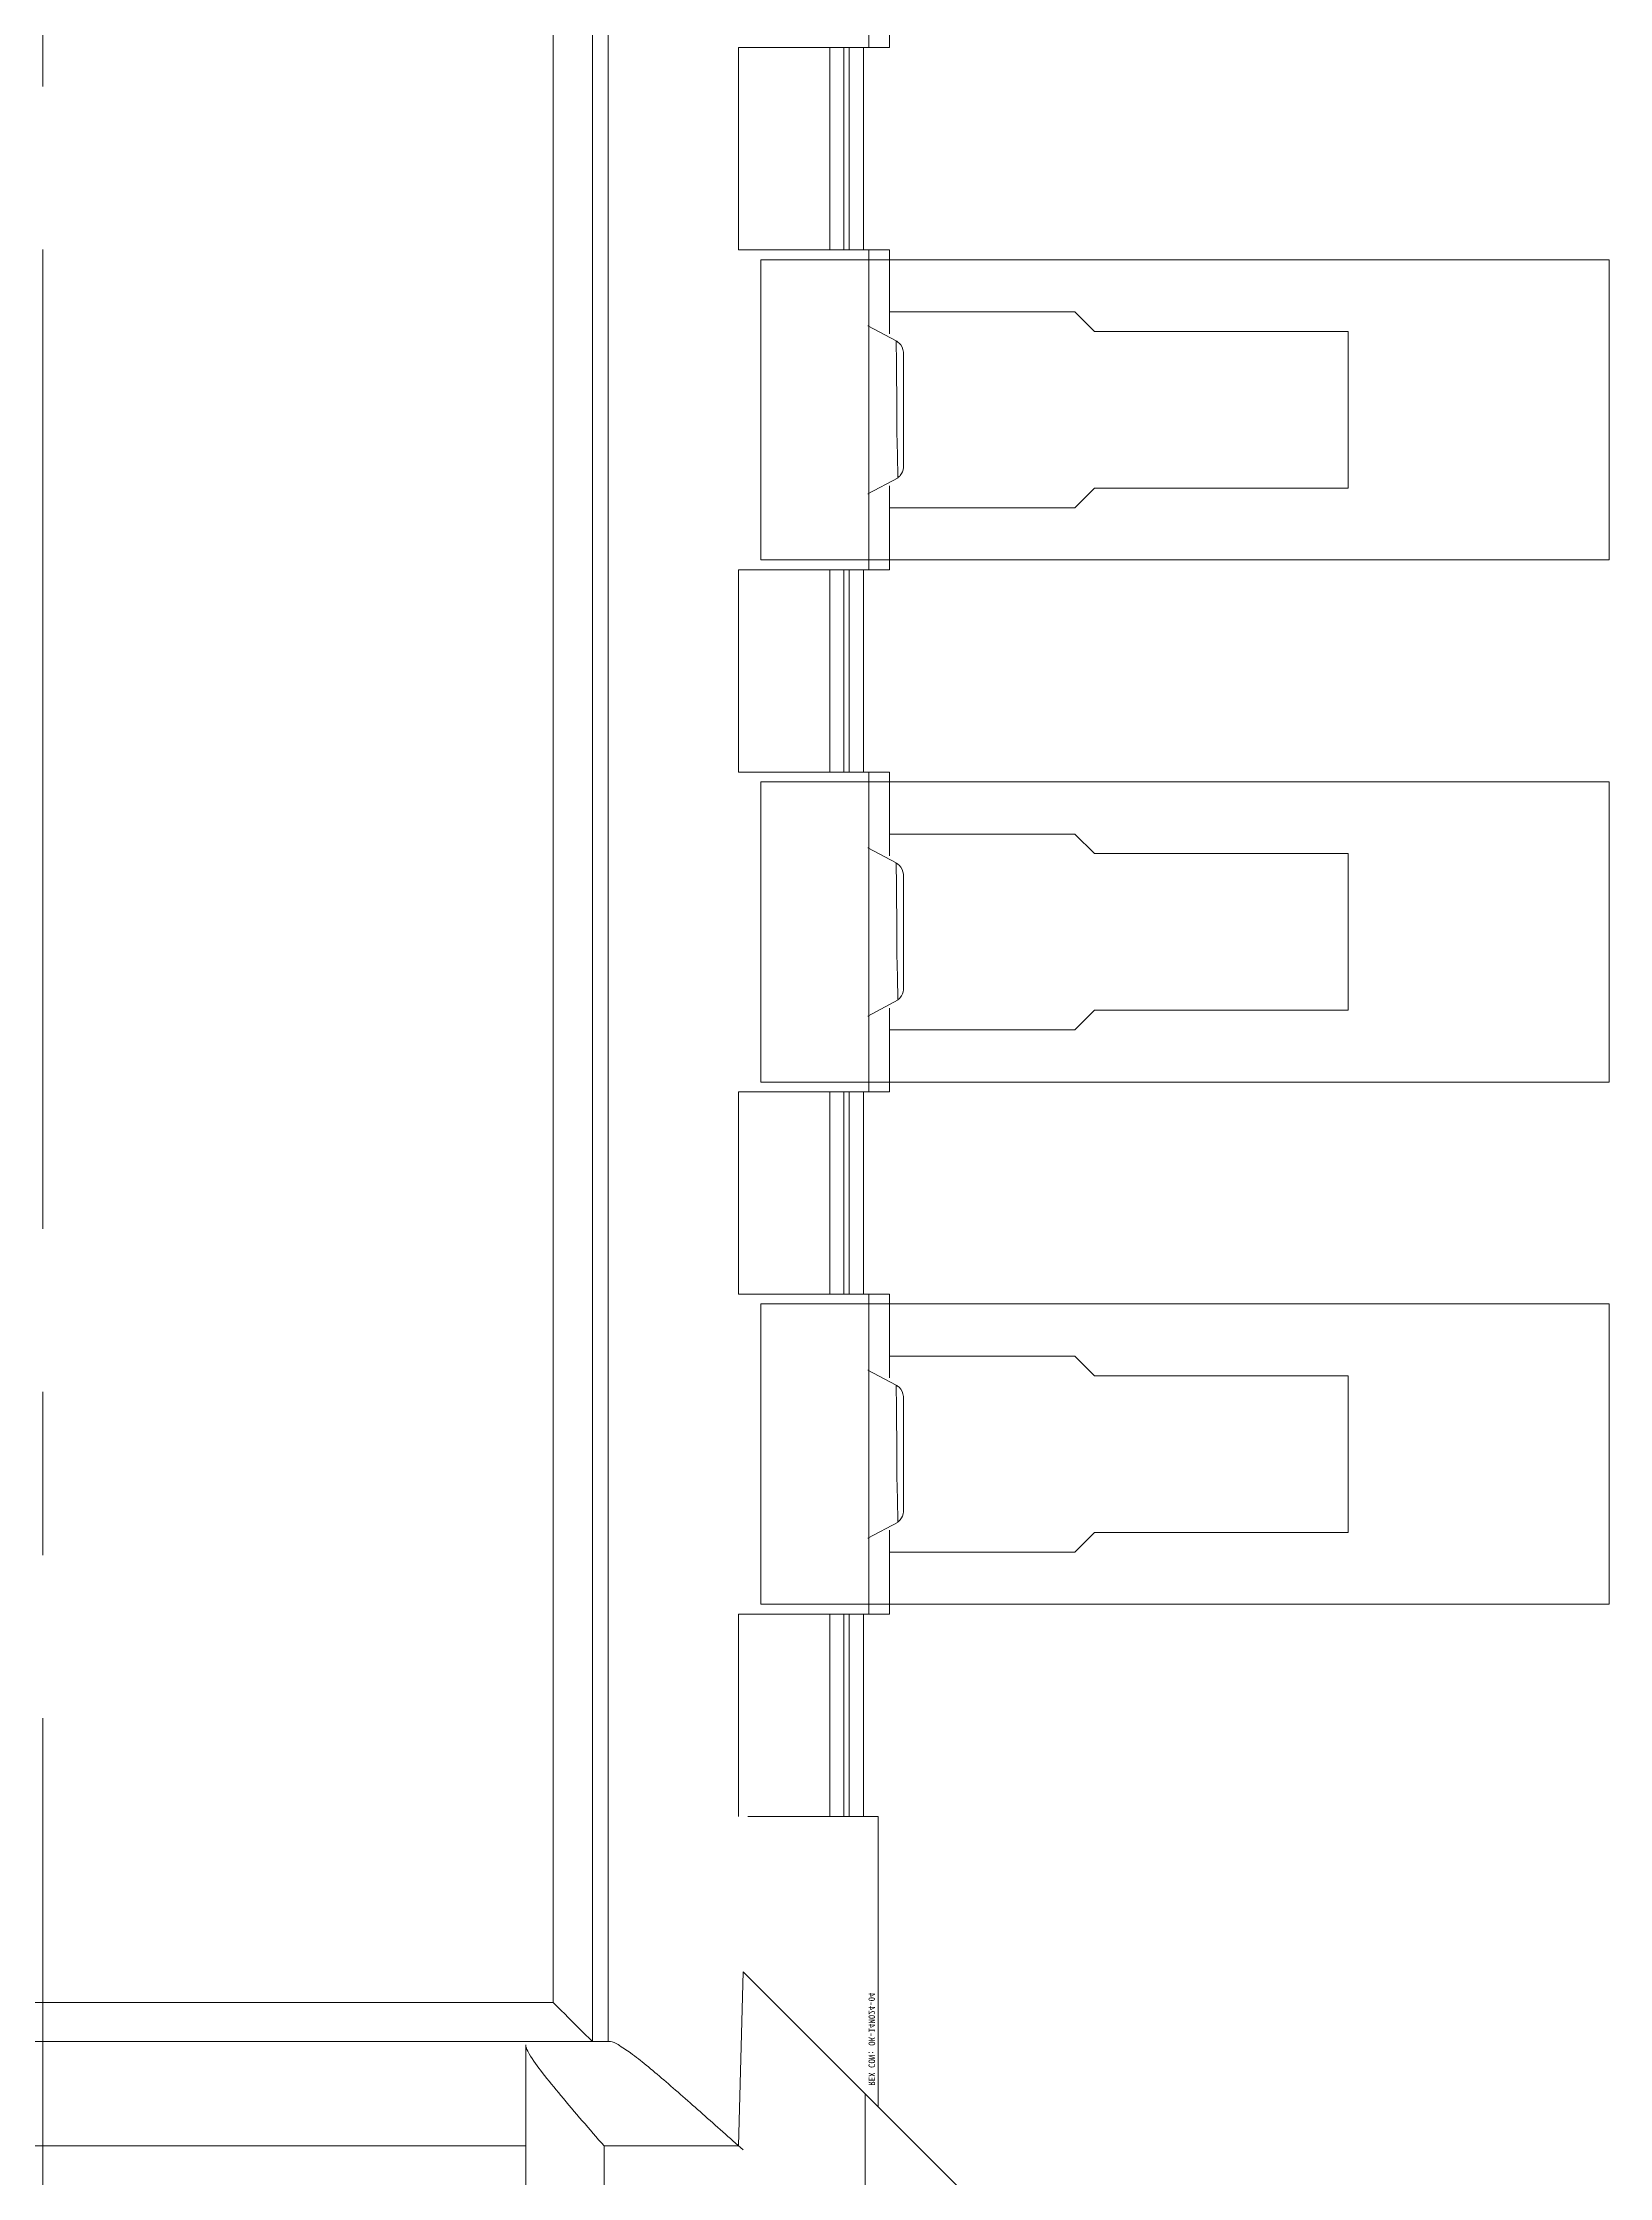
# Model space of a CAD drawing. Header units: millimetres. Extents: x 1167 to 2098, y -78 to 499.
# Drawn here: x 1707.078 to 1708.278, y 237.154 to 238.789 of the extents above; entities that cross this region are included whole.
import ezdxf
from ezdxf.lldxf.tags import DXFTag

# ---------------------------------------------------------------- set-up
doc = ezdxf.new("R2010")
doc.units = ezdxf.units.MM
doc.linetypes.add('CENTER2', pattern=[1.125, 0.75, -0.125, 0.125, -0.125])
doc.layers.get('0').update_dxf_attribs({"lineweight": 5})
doc.layers.add('FPC', color=50, linetype='Continuous', lineweight=5)
doc.styles.add('汉字', font='')
doc.styles.get('汉字').set_extended_font_data('SimSun')
tags = doc.linetypes.add('CENTER', pattern=[0.6, 0.375, -0.075, 0.075, -0.075]).pattern_tags.tags
tags[10:11] = [DXFTag(74, 4), DXFTag(75, 0), DXFTag(340, '0'), DXFTag(46, 1.0), DXFTag(50, 0.0), DXFTag(44, 0.0), DXFTag(45, 0.0)]
tags[8:9] = [DXFTag(74, 4), DXFTag(75, 0), DXFTag(340, '0'), DXFTag(46, 1.0), DXFTag(50, 0.0), DXFTag(44, 0.0), DXFTag(45, 0.0)]
tags[6:7] = [DXFTag(74, 4), DXFTag(75, 0), DXFTag(340, '0'), DXFTag(46, 1.0), DXFTag(50, 0.0), DXFTag(44, 0.0), DXFTag(45, 0.0)]
tags[4:5] = [DXFTag(74, 4), DXFTag(75, 0), DXFTag(340, '0'), DXFTag(46, 1.0), DXFTag(50, 0.0), DXFTag(44, 0.0), DXFTag(45, 0.0)]

# ---------------------------------------------------------------- blocks, each defined once
blk = doc.blocks.new('OK-14GM024-04-A')
at = {"color": 2, "linetype": 'Continuous', "lineweight": 5}
for points in [[(1197.97419379194, 168.5787470486418), (1197.32419379194, 168.5787470486418), (1197.32419379194, 168.8087470486419), (1197.97419379194, 168.8087470486419)], [(1197.97419379194, 168.178747048642), (1197.32419379194, 168.178747048642), (1197.32419379194, 168.408747048642), (1197.97419379194, 168.408747048642)], [(1197.97419379194, 167.7787470486419), (1197.32419379194, 167.7787470486419), (1197.32419379194, 168.0087470486419), (1197.97419379194, 168.0087470486419)]]:
    blk.add_lwpolyline(points, close=True, dxfattribs=at)
at = {"layer": 'FPC', "color": 1, "linetype": 'CENTER2', "lineweight": 5}
blk.add_lwpolyline([(1196.77419379189, 173.0210507434838), (1196.77419379189, 159.9664638806)], dxfattribs=at)
at = {"layer": 'FPC', "color": 7, "linetype": 'Continuous', "lineweight": 5}
blk.add_lwpolyline([(1197.48419379194, 169.643757312042, 0.414213562373095), (1197.33419379194, 169.793757312042), (1197.14419379194, 169.7937573120419), (1197.14419379194, 169.1462976450418)], format="xyb", dxfattribs=at)
blk.add_lwpolyline([(1197.31077170944, 169.0903352309419), (1197.48419379194, 169.263757311742), (1197.48419379194, 169.643757312042), (1197.40419379194, 169.643757312042, 0.414213562373095), (1197.33419379194, 169.713757312042), (1197.20419379194, 169.7137573120419), (1197.20419379194, 169.2237573120419), (1197.30717552534, 169.2237573120419)], format="xyb", close=True, dxfattribs=at)
for points in [[(1197.40419379194, 169.183757312542), (1197.40419379194, 169.643757312042)], [(1197.14419379194, 169.2237573120419), (1196.40419379194, 169.2237573120419)], [(1197.41419379194, 169.1937573124419), (1197.41419379194, 168.9712573120419), (1197.31419379194, 168.9712573120419)], [(1196.33919164814, 169.143757312042), (1197.20919593564, 169.143757312042)], [(1197.19522322854, 163.843757312042), (1197.19522322854, 169.143748174442)], [(1197.20723644264, 169.143748174442), (1197.20723644264, 163.843757312042)], [(1197.17143752314, 169.1199807022419), (1197.16522322294, 169.113757312042), (1196.38316436084, 169.113757312042), (1196.38316436084, 163.873757312042), (1196.37823440464, 163.8688214653419)], [(1197.16522322294, 169.113757312042), (1197.16522322294, 163.873757312042)], [(1197.30717552534, 168.9712573120419), (1197.30717552534, 168.8162573120419), (1197.42287052504, 168.8162573120419), (1197.42287052504, 168.7520890623421)], [(1197.37707959274, 168.8162573120419), (1197.37707959274, 168.9712573120419)], [(1197.38775314544, 168.9712573120419), (1197.38775314544, 168.8162573120419)], [(1197.39194576774, 168.9712573120419), (1197.39194576774, 168.8162573120419)], [(1197.40295140144, 168.8162573120419), (1197.40295140144, 168.9712573120419)], [(1197.40703847884, 168.571257312042), (1197.40703847884, 168.8162573120419)], [(1197.42287052504, 168.6187573120419), (1197.56481896764, 168.6187573120419), (1197.57980870424, 168.6337470486419), (1197.77419379194, 168.6337470486419), (1197.77419379194, 168.753747048642), (1197.57982923104, 168.753747048642), (1197.56481896764, 168.768757312042), (1197.42287052504, 168.768757312042)], [(1197.40703847884, 168.758191068742), (1197.40634787004, 168.758191068742), (1197.42937072794, 168.745804586342)], [(1197.40703847884, 168.6293235552419), (1197.40634787004, 168.6293235552419), (1197.42781533054, 168.640870560642), (1197.42827924264, 168.658368496142), (1197.42855758994, 168.6933290628419), (1197.42855758994, 168.7107916939419), (1197.42883593724, 168.7282425572419), (1197.42929984934, 168.745681652442)], [(1197.43351222494, 168.6495308137419), (1197.43351222494, 168.737983810242)], [(1197.42287052504, 168.635425561642), (1197.42287052504, 168.571257312042), (1197.30717552534, 168.571257312042), (1197.30717552534, 168.416257312042), (1197.42287052504, 168.416257312042), (1197.42287052504, 168.352089062342)], [(1197.37707959274, 168.416257312042), (1197.37707959274, 168.571257312042)], [(1197.38775314544, 168.571257312042), (1197.38775314544, 168.416257312042)], [(1197.39194576774, 168.571257312042), (1197.39194576774, 168.416257312042)], [(1197.40295140144, 168.416257312042), (1197.40295140144, 168.571257312042)], [(1197.40703847884, 168.1712573120419), (1197.40703847884, 168.416257312042)], [(1197.42287052504, 168.218757312042), (1197.56481896764, 168.218757312042), (1197.57980870424, 168.233747048642), (1197.77419379194, 168.233747048642), (1197.77419379194, 168.3537470486419), (1197.57982923104, 168.3537470486419), (1197.56481896764, 168.3687573120419), (1197.42287052504, 168.3687573120419)], [(1197.40703847884, 168.3581910687419), (1197.40634787004, 168.3581910687419), (1197.42937072794, 168.345804586342)], [(1197.40703847884, 168.229323555242), (1197.40634787004, 168.229323555242), (1197.42781533054, 168.240870560642), (1197.42827924264, 168.2583684961419), (1197.42855758994, 168.2933290628418), (1197.42855758994, 168.3107916939421), (1197.42883593724, 168.328242557242), (1197.42929984934, 168.345681652442)], [(1197.43351222494, 168.249530813742), (1197.43351222494, 168.3379838102419)], [(1197.42287052504, 168.2354255616419), (1197.42287052504, 168.1712573120419), (1197.30717552534, 168.1712573120419), (1197.30717552534, 168.0162573120419), (1197.42287052504, 168.0162573120419), (1197.42287052504, 167.9520890623419)], [(1197.37707959274, 168.0162573120419), (1197.37707959274, 168.1712573120419)], [(1197.38775314544, 168.1712573120419), (1197.38775314544, 168.0162573120419)], [(1197.39194576774, 168.1712573120419), (1197.39194576774, 168.0162573120419)], [(1197.40295140144, 168.0162573120419), (1197.40295140144, 168.1712573120419)], [(1197.40703847884, 167.7712573120421), (1197.40703847884, 168.0162573120419)], [(1197.40703847884, 167.9581910687421), (1197.40634787004, 167.9581910687421), (1197.42937072794, 167.9458045863419)], [(1197.42287052504, 167.818757312042), (1197.56481896764, 167.818757312042), (1197.57980870424, 167.833747048642), (1197.77419379194, 167.833747048642), (1197.77419379194, 167.9537470486418), (1197.57982923104, 167.9537470486418), (1197.56481896764, 167.968757312042), (1197.42287052504, 167.968757312042)], [(1197.40703847884, 167.8293235552419), (1197.40634787004, 167.8293235552419), (1197.42781533054, 167.8408705606419), (1197.42827924264, 167.858368496142), (1197.42855758994, 167.893329062842), (1197.42855758994, 167.910791693942), (1197.42883593724, 167.9282425572419), (1197.42929984934, 167.9456816524419)], [(1197.43351222494, 167.8495308137419), (1197.43351222494, 167.937983810242)], [(1197.42287052504, 167.8354255616421), (1197.42287052504, 167.7712573120421), (1197.30717552534, 167.7712573120421), (1197.30717552534, 167.6162573120421), (1197.42287052504, 167.6162573120421), (1197.42287052504, 167.552089062342)], [(1197.37707959274, 167.6162573120421), (1197.37707959274, 167.7712573120421)], [(1197.38775314544, 167.7712573120421), (1197.38775314544, 167.6162573120421)], [(1197.39194576774, 167.7712573120421), (1197.39194576774, 167.6162573120421)], [(1197.40295140144, 167.6162573120421), (1197.40295140144, 167.7712573120421)], [(1197.40703847884, 167.371257312042), (1197.40703847884, 167.6162573120421)]]:
    blk.add_lwpolyline(points, dxfattribs=at)
at = {"layer": 'FPC', "linetype": 'Continuous', "lineweight": 5}
for points in [[(1197.32419379194, 168.5787470486418), (1197.32419379194, 168.8087470486419)], [(1197.32419379194, 168.178747048642), (1197.32419379194, 168.408747048642)], [(1197.32419379194, 167.7787470486419), (1197.32419379194, 168.0087470486419)]]:
    blk.add_lwpolyline(points, dxfattribs=at)
at = {"layer": 'FPC', "color": 7, "linetype": 'Continuous', "lineweight": 5}
for points, knots in [([(1197.20419379194, 169.2237573120419), (1197.19307623574, 169.210919863842), (1197.17696787914, 169.192436726642), (1197.15778640534, 169.1689285261421), (1197.14973571324, 169.158166971142), (1197.14681637554, 169.153078773742)], [0, 0, 0, 0, 0.5592297158, 0.8068257346, 1, 1, 1, 1]), ([(1197.31068202144, 169.226772127942), (1197.30035573244, 169.217533173442), (1197.28497362594, 169.203842342642), (1197.26469980634, 169.185989229042), (1197.25036312484, 169.1734438604419), (1197.23713399304, 169.162279641142), (1197.22550632474, 169.1529887699419), (1197.21649068844, 169.1470652972419), (1197.21101664644, 169.143757312042), (1197.20886181024, 169.143757312042)], [0, 0, 0, 0, 0.3153802759, 0.4686623268, 0.6149785956, 0.748700184, 0.8635693184000001, 0.9509534013, 1, 1, 1, 1]), ([(1197.14681637554, 169.153078773742), (1197.14642924154, 169.1524040269419), (1197.14530107924, 169.1502787104421), (1197.14419379194, 169.147952174442), (1197.14419379194, 169.1462976450418)], [0, 0, 0, 0, 0.3198086903, 1, 1, 1, 1]), ([(1197.19521865624, 169.1436118900419), (1197.19439830174, 169.142791313142), (1197.18622482124, 169.1351661132419), (1197.17850968164, 169.1270720783421), (1197.17143752314, 169.1199807022419)], [0, 0, 0, 0, 0.1038269896, 1, 1, 1, 1]), ([(1197.43351222494, 168.737983809342), (1197.43335261914, 168.740140230542), (1197.43210439164, 168.743121674642), (1197.42994355574, 168.745184378442), (1197.42929984934, 168.745681652442)], [0, 0, 0, 0, 0.7266513943999999, 1, 1, 1, 1]), ([(1197.42771161584, 168.6408033109419), (1197.42859794144, 168.641287435142), (1197.43154239574, 168.6433636923421), (1197.43332241464, 168.646966304842), (1197.43351222494, 168.649530814642)], [0, 0, 0, 0, 0.2819878521, 1, 1, 1, 1]), ([(1197.43351222494, 168.3379838093419), (1197.43335261914, 168.3401402305419), (1197.43210439164, 168.3431216746419), (1197.42994355574, 168.3451843784419), (1197.42929984934, 168.345681652442)], [0, 0, 0, 0, 0.7266513943999999, 1, 1, 1, 1]), ([(1197.42771161584, 168.2408033109421), (1197.42859794144, 168.2412874351419), (1197.43154239574, 168.243363692342), (1197.43332241464, 168.2469663048421), (1197.43351222494, 168.249530814642)], [0, 0, 0, 0, 0.2819878521, 1, 1, 1, 1]), ([(1197.43351222494, 167.9379838093419), (1197.43335261914, 167.9401402305421), (1197.43210439164, 167.943121674642), (1197.42994355574, 167.945184378442), (1197.42929984934, 167.9456816524419)], [0, 0, 0, 0, 0.7266513943999999, 1, 1, 1, 1]), ([(1197.42771161584, 167.840803310942), (1197.42859794144, 167.841287435142), (1197.43154239574, 167.8433636923419), (1197.43332241464, 167.846966304842), (1197.43351222494, 167.8495308146419)], [0, 0, 0, 0, 0.2819878521, 1, 1, 1, 1])]:
    blk.add_open_spline(points, degree=3, knots=knots, dxfattribs=at)
at = {"layer": 'FPC', "lineweight": 5, "insert": (1197.411795605179, 169.1776169339807), "char_height": 0.005, "width": 62.50487080149787, "attachment_point": 1, "rotation": 270, "style": '汉字'}
blk.add_mtext('REX CON: OK-14M024-04', dxfattribs=at)

msp = doc.modelspace()

# ---------------------------------------------------------------- block references
at = {"layer": 'FPC', "color": 1, "linetype": 'CENTER', "lineweight": 5, "xscale": -1, "rotation": 180}
msp.add_blockref('OK-14GM024-04-A', (510.3033234406082, 406.4017536591916), dxfattribs=at)

doc.saveas('drawing.dxf')
